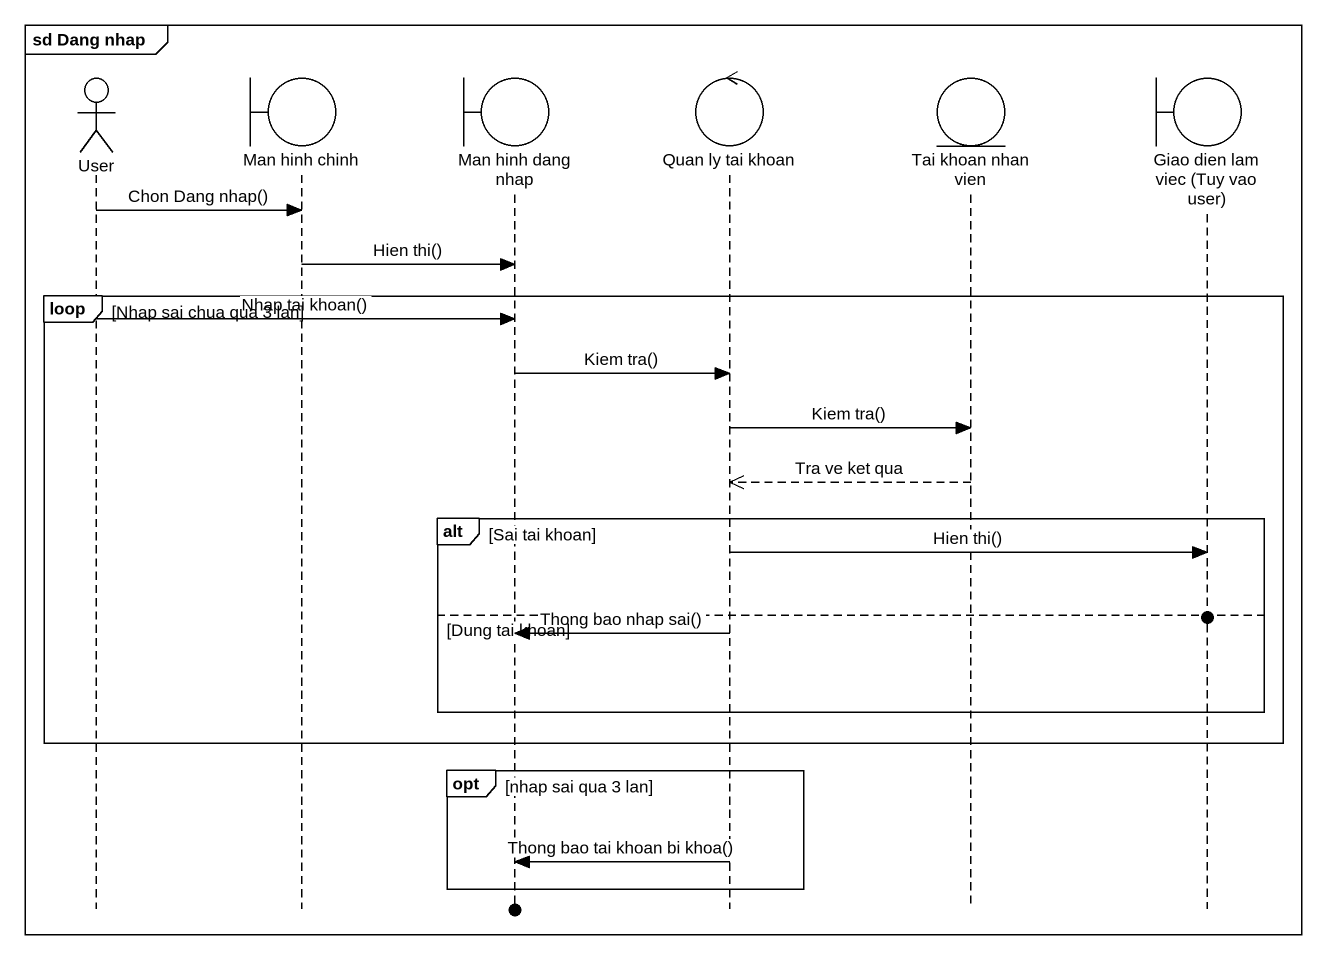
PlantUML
@startuml
mainframe sd Dang nhap
hide footbox
actor User
boundary "Man hinh chinh" as Man_hinh_chinh
boundary "Man hinh dang nhap" as Man_hinh_dang_nhap
control "Quan ly tai khoan" as Quan_ly_tai_khoan
entity "Tai khoan nhan vien" as Tai_khoan_nhan_vien
boundary "Giao dien lam viec (Tuy vao user)" as Giao_dien_lam_viec_Tuy_vao

User -> Man_hinh_chinh : Chon Dang nhap()
Man_hinh_chinh -> Man_hinh_dang_nhap : Hien thi()
loop Nhap sai chua qua 3 lan
  User -> Man_hinh_dang_nhap : Nhap tai khoan()
  Man_hinh_dang_nhap -> Quan_ly_tai_khoan : Kiem tra()
  Quan_ly_tai_khoan -> Tai_khoan_nhan_vien : Kiem tra()
  Tai_khoan_nhan_vien -->> Quan_ly_tai_khoan : Tra ve ket qua
  alt Sai tai khoan
    Quan_ly_tai_khoan -> Giao_dien_lam_viec_Tuy_vao : Hien thi()
  else Dung tai khoan
    Quan_ly_tai_khoan -> Man_hinh_dang_nhap : Thong bao nhap sai()
  end
end
opt nhap sai qua 3 lan
  Quan_ly_tai_khoan -> Man_hinh_dang_nhap : Thong bao tai khoan bi khoa()
end
@enduml
